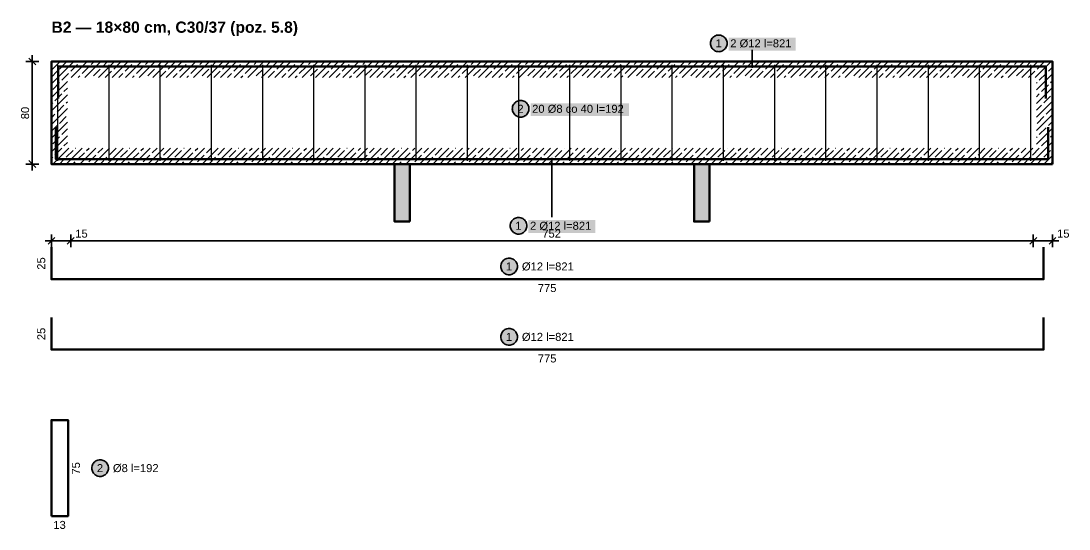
# Model space of a CAD drawing. Header units: metres. Extents: x 0.1 to 16.6, y -16.3 to -0.1.
# Drawn here: x 0.06 to 8.25, y -4.03 to -0.06 of the extents above; entities that cross this region are included whole.
import ezdxf

# ---------------------------------------------------------------- set-up
doc = ezdxf.new("R2010")
doc.units = ezdxf.units.M
for name, color, linetype, lineweight in [('A-KRESKOWANIE', 8, 'Continuous', 18), ('A-MASKA', 7, 'Continuous', 18), ('A-OPISY', 2, 'Continuous', 25), ('K-KONSTR', 7, 'Continuous', 50), ('K-WYMIARY', 1, 'Continuous', 25), ('K-ZBROJENIE', 1, 'Continuous', 100), ('K-ZBROJENIE-OPIS', 2, 'Continuous', 25)]:
    doc.layers.add(name, color=color, linetype=linetype, lineweight=lineweight)
doc.styles.add('PL_ARIAL', font='arial.ttf')
doc.styles.add('PL_ARIAL_B', font='arialbd.ttf')

msp = doc.modelspace()

# ---------------------------------------------------------------- hatches: boundary and pattern name
at = {"layer": 'A-MASKA', "true_color": 0xffffff}
for points in [[(5.5902, -0.2903), (6.1128, -0.2903), (6.1128, -0.189), (5.5902, -0.189)], [(4.0425, -0.8013), (4.8125, -0.8013), (4.8125, -0.7), (4.0425, -0.7)], [(4.0262, -1.7148), (4.5488, -1.7148), (4.5488, -1.6135), (4.0262, -1.6135)]]:
    msp.add_hatch(color=7, dxfattribs=at).paths.add_polyline_path(points)
at = {"layer": 'K-KONSTR', "true_color": 0x000000}
for points in [[(3.1, -1.625), (3.1, -1.175), (2.98, -1.175), (2.98, -1.625)], [(5.44, -1.625), (5.44, -1.175), (5.32, -1.175), (5.32, -1.625)]]:
    msp.add_hatch(color=7, dxfattribs=at).paths.add_polyline_path(points)
at = {"layer": 'K-ZBROJENIE-OPIS', "true_color": 0xffffff}
for points in [[(5.5777, -0.2328), (5.5772, -0.2243), (5.5755, -0.2159), (5.5728, -0.2079), (5.569, -0.2003), (5.5643, -0.1932), (5.5587, -0.1868), (5.5523, -0.1812), (5.5452, -0.1765), (5.5376, -0.1727), (5.5296, -0.17), (5.5212, -0.1683), (5.5127, -0.1678), (5.5043, -0.1683), (5.4959, -0.17), (5.4879, -0.1727), (5.4802, -0.1765), (5.4732, -0.1812), (5.4668, -0.1868), (5.4612, -0.1932), (5.4565, -0.2003), (5.4527, -0.2079), (5.45, -0.2159), (5.4483, -0.2243), (5.4477, -0.2328), (5.4483, -0.2412), (5.45, -0.2496), (5.4527, -0.2576), (5.4565, -0.2653), (5.4612, -0.2723), (5.4668, -0.2787), (5.4732, -0.2843), (5.4802, -0.289), (5.4879, -0.2928), (5.4959, -0.2955), (5.5043, -0.2972), (5.5127, -0.2978), (5.5212, -0.2972), (5.5296, -0.2955), (5.5376, -0.2928), (5.5452, -0.289), (5.5523, -0.2843), (5.5587, -0.2787), (5.5643, -0.2723), (5.569, -0.2653), (5.5728, -0.2576), (5.5755, -0.2496), (5.5772, -0.2412)], [(4.03, -0.7438), (4.0295, -0.7353), (4.0278, -0.7269), (4.0251, -0.7189), (4.0213, -0.7113), (4.0166, -0.7042), (4.011, -0.6978), (4.0046, -0.6922), (3.9975, -0.6875), (3.9899, -0.6837), (3.9818, -0.681), (3.9735, -0.6793), (3.965, -0.6787), (3.9565, -0.6793), (3.9482, -0.681), (3.9401, -0.6837), (3.9325, -0.6875), (3.9255, -0.6922), (3.9191, -0.6978), (3.9135, -0.7042), (3.9087, -0.7113), (3.905, -0.7189), (3.9022, -0.7269), (3.9006, -0.7353), (3.9, -0.7438), (3.9006, -0.7522), (3.9022, -0.7606), (3.905, -0.7686), (3.9087, -0.7763), (3.9135, -0.7833), (3.9191, -0.7897), (3.9255, -0.7953), (3.9325, -0.8), (3.9401, -0.8038), (3.9482, -0.8065), (3.9565, -0.8082), (3.965, -0.8088), (3.9735, -0.8082), (3.9818, -0.8065), (3.9899, -0.8038), (3.9975, -0.8), (4.0046, -0.7953), (4.011, -0.7897), (4.0166, -0.7833), (4.0213, -0.7763), (4.0251, -0.7686), (4.0278, -0.7606), (4.0295, -0.7522)], [(4.0137, -1.6573), (4.0132, -1.6488), (4.0115, -1.6404), (4.0088, -1.6324), (4.005, -1.6248), (4.0003, -1.6177), (3.9947, -1.6113), (3.9883, -1.6057), (3.9812, -1.601), (3.9736, -1.5972), (3.9656, -1.5945), (3.9572, -1.5928), (3.9487, -1.5923), (3.9403, -1.5928), (3.9319, -1.5945), (3.9239, -1.5972), (3.9162, -1.601), (3.9092, -1.6057), (3.9028, -1.6113), (3.8972, -1.6177), (3.8925, -1.6248), (3.8887, -1.6324), (3.886, -1.6404), (3.8843, -1.6488), (3.8837, -1.6573), (3.8843, -1.6657), (3.886, -1.6741), (3.8887, -1.6821), (3.8925, -1.6898), (3.8972, -1.6968), (3.9028, -1.7032), (3.9092, -1.7088), (3.9162, -1.7135), (3.9239, -1.7173), (3.9319, -1.72), (3.9403, -1.7217), (3.9487, -1.7223), (3.9572, -1.7217), (3.9656, -1.72), (3.9736, -1.7173), (3.9812, -1.7135), (3.9883, -1.7088), (3.9947, -1.7032), (4.0003, -1.6968), (4.005, -1.6898), (4.0088, -1.6821), (4.0115, -1.6741), (4.0132, -1.6657)], [(3.94, -1.975), (3.9394, -1.9665), (3.9378, -1.9582), (3.9351, -1.9501), (3.9313, -1.9425), (3.9266, -1.9354), (3.921, -1.929), (3.9146, -1.9234), (3.9075, -1.9187), (3.8999, -1.9149), (3.8918, -1.9122), (3.8835, -1.9106), (3.875, -1.91), (3.8665, -1.9106), (3.8582, -1.9122), (3.8501, -1.9149), (3.8425, -1.9187), (3.8354, -1.9234), (3.829, -1.929), (3.8234, -1.9354), (3.8187, -1.9425), (3.8149, -1.9501), (3.8122, -1.9582), (3.8106, -1.9665), (3.81, -1.975), (3.8106, -1.9835), (3.8122, -1.9918), (3.8149, -1.9999), (3.8187, -2.0075), (3.8234, -2.0146), (3.829, -2.021), (3.8354, -2.0266), (3.8425, -2.0313), (3.8501, -2.0351), (3.8582, -2.0378), (3.8665, -2.0394), (3.875, -2.04), (3.8835, -2.0394), (3.8918, -2.0378), (3.8999, -2.0351), (3.9075, -2.0313), (3.9146, -2.0266), (3.921, -2.021), (3.9266, -2.0146), (3.9313, -2.0075), (3.9351, -1.9999), (3.9378, -1.9918), (3.9394, -1.9835)], [(3.94, -2.525), (3.9394, -2.5165), (3.9378, -2.5082), (3.9351, -2.5001), (3.9313, -2.4925), (3.9266, -2.4854), (3.921, -2.479), (3.9146, -2.4734), (3.9075, -2.4687), (3.8999, -2.4649), (3.8918, -2.4622), (3.8835, -2.4606), (3.875, -2.46), (3.8665, -2.4606), (3.8582, -2.4622), (3.8501, -2.4649), (3.8425, -2.4687), (3.8354, -2.4734), (3.829, -2.479), (3.8234, -2.4854), (3.8187, -2.4925), (3.8149, -2.5001), (3.8122, -2.5082), (3.8106, -2.5165), (3.81, -2.525), (3.8106, -2.5335), (3.8122, -2.5418), (3.8149, -2.5499), (3.8187, -2.5575), (3.8234, -2.5646), (3.829, -2.571), (3.8354, -2.5766), (3.8425, -2.5813), (3.8501, -2.5851), (3.8582, -2.5878), (3.8665, -2.5894), (3.875, -2.59), (3.8835, -2.5894), (3.8918, -2.5878), (3.8999, -2.5851), (3.9075, -2.5813), (3.9146, -2.5766), (3.921, -2.571), (3.9266, -2.5646), (3.9313, -2.5575), (3.9351, -2.5499), (3.9378, -2.5418), (3.9394, -2.5335)], [(0.745, -3.55), (0.7444, -3.5415), (0.7428, -3.5332), (0.7401, -3.5251), (0.7363, -3.5175), (0.7316, -3.5104), (0.726, -3.504), (0.7196, -3.4984), (0.7125, -3.4937), (0.7049, -3.4899), (0.6968, -3.4872), (0.6885, -3.4856), (0.68, -3.485), (0.6715, -3.4856), (0.6632, -3.4872), (0.6551, -3.4899), (0.6475, -3.4937), (0.6404, -3.4984), (0.634, -3.504), (0.6284, -3.5104), (0.6237, -3.5175), (0.6199, -3.5251), (0.6172, -3.5332), (0.6156, -3.5415), (0.615, -3.55), (0.6156, -3.5585), (0.6172, -3.5668), (0.6199, -3.5749), (0.6237, -3.5825), (0.6284, -3.5896), (0.634, -3.596), (0.6404, -3.6016), (0.6475, -3.6063), (0.6551, -3.6101), (0.6632, -3.6128), (0.6715, -3.6144), (0.68, -3.615), (0.6885, -3.6144), (0.6968, -3.6128), (0.7049, -3.6101), (0.7125, -3.6063), (0.7196, -3.6016), (0.726, -3.596), (0.7316, -3.5896), (0.7363, -3.5825), (0.7401, -3.5749), (0.7428, -3.5668), (0.7444, -3.5585)]]:
    msp.add_hatch(color=7, dxfattribs=at).paths.add_polyline_path(points)
at = {"layer": 'K-ZBROJENIE-OPIS', "true_color": 0x000000}
for points in [[(5.7853, -0.414), (5.7849, -0.4111), (5.7837, -0.4084), (5.782, -0.406), (5.7796, -0.4043), (5.7769, -0.4031), (5.774, -0.4028), (5.7711, -0.4031), (5.7684, -0.4043), (5.766, -0.406), (5.7643, -0.4084), (5.7631, -0.4111), (5.7627, -0.414), (5.7631, -0.4169), (5.7643, -0.4196), (5.766, -0.422), (5.7684, -0.4237), (5.7711, -0.4249), (5.774, -0.4253), (5.7769, -0.4249), (5.7796, -0.4237), (5.782, -0.422), (5.7837, -0.4196), (5.7849, -0.4169)], [(4.2213, -1.136), (4.2209, -1.1331), (4.2197, -1.1304), (4.218, -1.128), (4.2156, -1.1263), (4.2129, -1.1251), (4.21, -1.1248), (4.2071, -1.1251), (4.2044, -1.1263), (4.202, -1.128), (4.2003, -1.1304), (4.1991, -1.1331), (4.1987, -1.136), (4.1991, -1.1389), (4.2003, -1.1416), (4.202, -1.144), (4.2044, -1.1457), (4.2071, -1.1469), (4.21, -1.1473), (4.2129, -1.1469), (4.2156, -1.1457), (4.218, -1.144), (4.2197, -1.1416), (4.2209, -1.1389)]]:
    msp.add_hatch(color=7, dxfattribs=at).paths.add_polyline_path(points)

# ---------------------------------------------------------------- linework, layer by layer
at = {"layer": 'A-KRESKOWANIE', "lineweight": 25, "ltscale": 0.025}
for points in [[(0.3, -0.5485), (0.4735, -0.375)], [(0.3, -0.4425), (0.3675, -0.375)], [(0.3, -0.3894), (0.3144, -0.375)], [(0.3624, -0.4331), (0.4154, -0.3801)], [(0.4508, -0.4508), (0.5038, -0.3977)], [(0.4546, -0.5), (0.5796, -0.375)], [(0.5215, -0.3801), (0.5266, -0.375)], [(0.5607, -0.5), (0.6857, -0.375)], [(0.6099, -0.3977), (0.6326, -0.375)], [(0.6667, -0.5), (0.7917, -0.375)], [(0.6983, -0.4154), (0.7387, -0.375)], [(0.7728, -0.5), (0.8978, -0.375)], [(0.7867, -0.4331), (0.8397, -0.3801)], [(0.875, -0.4508), (0.9281, -0.3977)], [(0.8789, -0.5), (1.0039, -0.375)], [(0.9458, -0.3801), (0.9508, -0.375)], [(0.9849, -0.5), (1.1099, -0.375)], [(1.0341, -0.3977), (1.0569, -0.375)], [(1.091, -0.5), (1.216, -0.375)], [(1.1225, -0.4154), (1.163, -0.375)], [(1.1971, -0.5), (1.3221, -0.375)], [(1.2109, -0.4331), (1.264, -0.3801)], [(1.2993, -0.4508), (1.3523, -0.3977)], [(1.3031, -0.5), (1.4281, -0.375)], [(1.37, -0.3801), (1.3751, -0.375)], [(1.4092, -0.5), (1.5342, -0.375)], [(1.4584, -0.3977), (1.4812, -0.375)], [(1.5153, -0.5), (1.6403, -0.375)], [(1.5468, -0.4154), (1.5872, -0.375)], [(1.6213, -0.5), (1.7463, -0.375)], [(1.6352, -0.4331), (1.6882, -0.3801)], [(1.7236, -0.4508), (1.7766, -0.3977)], [(1.7274, -0.5), (1.8524, -0.375)], [(1.7943, -0.3801), (1.7994, -0.375)], [(1.8335, -0.5), (1.9585, -0.375)], [(1.8827, -0.3977), (1.9054, -0.375)], [(1.9395, -0.5), (2.0645, -0.375)], [(1.9711, -0.4154), (2.0115, -0.375)], [(2.0456, -0.5), (2.1706, -0.375)], [(2.0594, -0.4331), (2.1125, -0.3801)], [(2.1478, -0.4508), (2.2009, -0.3977)], [(2.1517, -0.5), (2.2767, -0.375)], [(2.2185, -0.3801), (2.2236, -0.375)], [(2.2577, -0.5), (2.3827, -0.375)], [(2.3069, -0.3977), (2.3297, -0.375)], [(2.3638, -0.5), (2.4888, -0.375)], [(2.3953, -0.4154), (2.4357, -0.375)], [(2.4698, -0.5), (2.5948, -0.375)], [(2.4837, -0.4331), (2.5367, -0.3801)], [(2.5721, -0.4508), (2.6251, -0.3977)], [(2.5759, -0.5), (2.7009, -0.375)], [(2.6428, -0.3801), (2.6479, -0.375)], [(2.682, -0.5), (2.807, -0.375)], [(2.7312, -0.3977), (2.7539, -0.375)], [(2.788, -0.5), (2.913, -0.375)], [(2.8196, -0.4154), (2.86, -0.375)], [(2.8941, -0.5), (3.0191, -0.375)], [(2.908, -0.4331), (2.961, -0.3801)], [(2.9964, -0.4508), (3.0494, -0.3977)], [(3.0002, -0.5), (3.1252, -0.375)], [(3.0671, -0.3801), (3.0721, -0.375)], [(3.1062, -0.5), (3.2312, -0.375)], [(3.1555, -0.3977), (3.1782, -0.375)], [(3.2123, -0.5), (3.3373, -0.375)], [(3.2439, -0.4154), (3.2843, -0.375)], [(3.3184, -0.5), (3.4434, -0.375)], [(3.3322, -0.4331), (3.3853, -0.3801)], [(3.4206, -0.4508), (3.4737, -0.3977)], [(3.4244, -0.5), (3.5494, -0.375)], [(3.4913, -0.3801), (3.4964, -0.375)], [(3.5305, -0.5), (3.6555, -0.375)], [(3.5797, -0.3977), (3.6025, -0.375)], [(3.6366, -0.5), (3.7616, -0.375)], [(3.6681, -0.4154), (3.7085, -0.375)], [(3.7426, -0.5), (3.8676, -0.375)], [(3.7565, -0.4331), (3.8095, -0.3801)], [(3.8449, -0.4508), (3.8979, -0.3977)], [(3.8487, -0.5), (3.9737, -0.375)], [(3.9156, -0.3801), (3.9207, -0.375)], [(3.9548, -0.5), (4.0798, -0.375)], [(4.004, -0.3977), (4.0267, -0.375)], [(4.0608, -0.5), (4.1858, -0.375)], [(4.0924, -0.4154), (4.1328, -0.375)], [(4.1669, -0.5), (4.2919, -0.375)], [(4.1808, -0.4331), (4.2338, -0.3801)], [(4.2692, -0.4508), (4.3222, -0.3977)], [(4.273, -0.5), (4.398, -0.375)], [(4.3399, -0.3801), (4.3449, -0.375)], [(4.379, -0.5), (4.504, -0.375)], [(4.4283, -0.3977), (4.451, -0.375)], [(4.4851, -0.5), (4.6101, -0.375)], [(4.5166, -0.4154), (4.5571, -0.375)], [(4.5912, -0.5), (4.7162, -0.375)], [(4.605, -0.4331), (4.6581, -0.3801)], [(4.6934, -0.4508), (4.7465, -0.3977)], [(4.6972, -0.5), (4.8222, -0.375)], [(4.7641, -0.3801), (4.7692, -0.375)], [(4.8033, -0.5), (4.9283, -0.375)], [(4.8525, -0.3977), (4.8753, -0.375)], [(4.9094, -0.5), (5.0344, -0.375)], [(4.9409, -0.4154), (4.9813, -0.375)], [(5.0154, -0.5), (5.1404, -0.375)], [(5.0293, -0.4331), (5.0823, -0.3801)], [(5.1177, -0.4508), (5.1707, -0.3977)], [(5.1215, -0.5), (5.2465, -0.375)], [(5.1884, -0.3801), (5.1935, -0.375)], [(5.2276, -0.5), (5.3526, -0.375)], [(5.2768, -0.3977), (5.2995, -0.375)], [(5.3336, -0.5), (5.4586, -0.375)], [(5.3652, -0.4154), (5.4056, -0.375)], [(5.4397, -0.5), (5.5647, -0.375)], [(5.4536, -0.4331), (5.5066, -0.3801)], [(5.5419, -0.4508), (5.595, -0.3977)], [(5.5458, -0.5), (5.6708, -0.375)], [(5.6127, -0.3801), (5.6177, -0.375)], [(5.6518, -0.5), (5.7768, -0.375)], [(5.701, -0.3977), (5.7238, -0.375)], [(5.7579, -0.5), (5.8829, -0.375)], [(5.7894, -0.4154), (5.8299, -0.375)], [(5.864, -0.5), (5.989, -0.375)], [(5.8778, -0.4331), (5.9309, -0.3801)], [(5.9662, -0.4508), (6.0192, -0.3977)], [(5.97, -0.5), (6.095, -0.375)], [(6.0369, -0.3801), (6.042, -0.375)], [(6.0761, -0.5), (6.2011, -0.375)], [(6.1253, -0.3977), (6.1481, -0.375)], [(6.1822, -0.5), (6.3072, -0.375)], [(6.2137, -0.4154), (6.2541, -0.375)], [(6.2882, -0.5), (6.4132, -0.375)], [(6.3021, -0.4331), (6.3551, -0.3801)], [(6.3905, -0.4508), (6.4435, -0.3977)], [(6.3943, -0.5), (6.5193, -0.375)], [(6.4612, -0.3801), (6.4663, -0.375)], [(6.5004, -0.5), (6.6254, -0.375)], [(6.5496, -0.3977), (6.5723, -0.375)], [(6.6064, -0.5), (6.7314, -0.375)], [(6.638, -0.4154), (6.6784, -0.375)], [(6.7125, -0.5), (6.8375, -0.375)], [(6.7264, -0.4331), (6.7794, -0.3801)], [(6.8147, -0.4508), (6.8678, -0.3977)], [(6.8186, -0.5), (6.9436, -0.375)], [(6.8855, -0.3801), (6.8905, -0.375)], [(6.9246, -0.5), (7.0496, -0.375)], [(6.9738, -0.3977), (6.9966, -0.375)], [(7.0307, -0.5), (7.1557, -0.375)], [(7.0622, -0.4154), (7.1027, -0.375)], [(7.1368, -0.5), (7.2618, -0.375)], [(7.1506, -0.4331), (7.2037, -0.3801)], [(7.239, -0.4508), (7.292, -0.3977)], [(7.2428, -0.5), (7.3678, -0.375)], [(7.3097, -0.3801), (7.3148, -0.375)], [(7.3489, -0.5), (7.4739, -0.375)], [(7.3981, -0.3977), (7.4209, -0.375)], [(7.455, -0.5), (7.58, -0.375)], [(7.4865, -0.4154), (7.5269, -0.375)], [(7.561, -0.5), (7.686, -0.375)], [(7.5749, -0.4331), (7.6279, -0.3801)], [(7.6633, -0.4508), (7.7163, -0.3977)], [(7.6671, -0.5), (7.7921, -0.375)], [(7.734, -0.3801), (7.7391, -0.375)], [(7.7731, -0.5), (7.8981, -0.375)], [(7.8224, -0.3977), (7.8451, -0.375)], [(7.8792, -0.5), (8.0042, -0.375)], [(7.9108, -0.4154), (7.9512, -0.375)], [(7.9853, -0.5), (8.1103, -0.375)], [(7.9991, -0.4331), (8.0522, -0.3801)], [(0.3, -0.4955), (0.3447, -0.4508)], [(0.3801, -0.5215), (0.4331, -0.4685)], [(0.5076, -0.5), (0.5215, -0.4861)], [(0.5392, -0.4685), (0.5922, -0.4154)], [(0.6276, -0.4861), (0.6806, -0.4331)], [(0.7198, -0.5), (0.769, -0.4508)], [(0.8258, -0.5), (0.8574, -0.4685)], [(0.9319, -0.5), (0.9458, -0.4861)], [(0.9634, -0.4685), (1.0165, -0.4154)], [(1.0518, -0.4861), (1.1049, -0.4331)], [(1.144, -0.5), (1.1932, -0.4508)], [(1.2501, -0.5), (1.2816, -0.4685)], [(1.3562, -0.5), (1.37, -0.4861)], [(1.3877, -0.4685), (1.4407, -0.4154)], [(1.4761, -0.4861), (1.5291, -0.4331)], [(1.5683, -0.5), (1.6175, -0.4508)], [(1.6744, -0.5), (1.7059, -0.4685)], [(1.7804, -0.5), (1.7943, -0.4861)], [(1.812, -0.4685), (1.865, -0.4154)], [(1.9003, -0.4861), (1.9534, -0.4331)], [(1.9926, -0.5), (2.0418, -0.4508)], [(2.0986, -0.5), (2.1302, -0.4685)], [(2.2047, -0.5), (2.2185, -0.4861)], [(2.2362, -0.4685), (2.2893, -0.4154)], [(2.3246, -0.4861), (2.3776, -0.4331)], [(2.4168, -0.5), (2.466, -0.4508)], [(2.5229, -0.5), (2.5544, -0.4685)], [(2.6289, -0.5), (2.6428, -0.4861)], [(2.6605, -0.4685), (2.7135, -0.4154)], [(2.7489, -0.4861), (2.8019, -0.4331)], [(2.8411, -0.5), (2.8903, -0.4508)], [(2.9471, -0.5), (2.9787, -0.4685)], [(3.0532, -0.5), (3.0671, -0.4861)], [(3.0848, -0.4685), (3.1378, -0.4154)], [(3.1731, -0.4861), (3.2262, -0.4331)], [(3.2653, -0.5), (3.3146, -0.4508)], [(3.3714, -0.5), (3.403, -0.4685)], [(3.4775, -0.5), (3.4913, -0.4861)], [(3.509, -0.4685), (3.5621, -0.4154)], [(3.5974, -0.4861), (3.6504, -0.4331)], [(3.6896, -0.5), (3.7388, -0.4508)], [(3.7957, -0.5), (3.8272, -0.4685)], [(3.9017, -0.5), (3.9156, -0.4861)], [(3.9333, -0.4685), (3.9863, -0.4154)], [(4.0217, -0.4861), (4.0747, -0.4331)], [(4.1139, -0.5), (4.1631, -0.4508)], [(4.2199, -0.5), (4.2515, -0.4685)], [(4.326, -0.5), (4.3399, -0.4861)], [(4.3575, -0.4685), (4.4106, -0.4154)], [(4.4459, -0.4861), (4.499, -0.4331)], [(4.5381, -0.5), (4.5874, -0.4508)], [(4.6442, -0.5), (4.6757, -0.4685)], [(4.7503, -0.5), (4.7641, -0.4861)], [(4.7818, -0.4685), (4.8348, -0.4154)], [(4.8702, -0.4861), (4.9232, -0.4331)], [(4.9624, -0.5), (5.0116, -0.4508)], [(5.0685, -0.5), (5.1, -0.4685)], [(5.1745, -0.5), (5.1884, -0.4861)], [(5.2061, -0.4685), (5.2591, -0.4154)], [(5.2945, -0.4861), (5.3475, -0.4331)], [(5.3867, -0.5), (5.4359, -0.4508)], [(5.4927, -0.5), (5.5243, -0.4685)], [(5.5988, -0.5), (5.6127, -0.4861)], [(5.6303, -0.4685), (5.6834, -0.4154)], [(5.7187, -0.4861), (5.7718, -0.4331)], [(5.8109, -0.5), (5.8601, -0.4508)], [(5.917, -0.5), (5.9485, -0.4685)], [(6.0231, -0.5), (6.0369, -0.4861)], [(6.0546, -0.4685), (6.1076, -0.4154)], [(6.143, -0.4861), (6.196, -0.4331)], [(6.2352, -0.5), (6.2844, -0.4508)], [(6.3413, -0.5), (6.3728, -0.4685)], [(6.4473, -0.5), (6.4612, -0.4861)], [(6.4789, -0.4685), (6.5319, -0.4154)], [(6.5673, -0.4861), (6.6203, -0.4331)], [(6.6595, -0.5), (6.7087, -0.4508)], [(6.7655, -0.5), (6.7971, -0.4685)], [(6.8716, -0.5), (6.8855, -0.4861)], [(6.9031, -0.4685), (6.9562, -0.4154)], [(6.9915, -0.4861), (7.0446, -0.4331)], [(7.0837, -0.5), (7.1329, -0.4508)], [(7.1898, -0.5), (7.2213, -0.4685)], [(7.2959, -0.5), (7.3097, -0.4861)], [(7.3274, -0.4685), (7.3804, -0.4154)], [(7.4158, -0.4861), (7.4688, -0.4331)], [(7.508, -0.5), (7.5572, -0.4508)], [(7.6141, -0.5), (7.6456, -0.4685)], [(7.7201, -0.5), (7.734, -0.4861)], [(7.7517, -0.4685), (7.8047, -0.4154)], [(7.84, -0.4861), (7.8931, -0.4331)], [(7.9322, -0.5), (7.9815, -0.4508)], [(7.995, -0.5963), (8.12, -0.4713)], [(8.0168, -0.5215), (8.0699, -0.4685)], [(8.0875, -0.4508), (8.12, -0.4183)], [(0.3, -0.6546), (0.425, -0.5296)], [(0.3094, -0.5922), (0.3624, -0.5392)], [(7.995, -0.5433), (7.9991, -0.5392)], [(8.0345, -0.6099), (8.0875, -0.5568)], [(8.1052, -0.5392), (8.12, -0.5244)], [(0.3, -0.7607), (0.425, -0.6357)], [(0.327, -0.6806), (0.3801, -0.6276)], [(0.3977, -0.6099), (0.425, -0.5826)], [(7.995, -0.7024), (8.12, -0.5774)], [(7.995, -0.6494), (8.0168, -0.6276)], [(8.0522, -0.6983), (8.1052, -0.6452)], [(0.3, -0.7076), (0.3094, -0.6983)], [(0.3447, -0.769), (0.3977, -0.7159)], [(0.4154, -0.6983), (0.425, -0.6887)], [(7.995, -0.8085), (8.12, -0.6835)], [(7.995, -0.7554), (8.0345, -0.7159)], [(8.0699, -0.7867), (8.12, -0.7365)], [(0.3, -0.8667), (0.425, -0.7417)], [(0.3, -0.8137), (0.327, -0.7867)], [(0.3624, -0.8574), (0.4154, -0.8043)], [(7.995, -0.9145), (8.12, -0.7895)], [(7.9991, -0.8574), (8.0522, -0.8043)], [(0.3, -0.9728), (0.425, -0.8478)], [(0.3, -0.9198), (0.3447, -0.875)], [(7.995, -1.0206), (8.12, -0.8956)], [(8.0168, -0.9458), (8.0699, -0.8927)], [(8.0875, -0.875), (8.12, -0.8426)], [(0.3, -1.0789), (0.425, -0.9539)], [(0.3094, -1.0165), (0.3624, -0.9634)], [(0.3801, -0.9458), (0.425, -0.9008)], [(7.995, -0.9676), (7.9991, -0.9634)], [(8.0345, -1.0341), (8.0875, -0.9811)], [(8.1052, -0.9634), (8.12, -0.9486)], [(0.3099, -1.175), (0.4349, -1.05)], [(0.327, -1.1049), (0.3801, -1.0518)], [(0.3977, -1.0341), (0.425, -1.0069)], [(0.416, -1.175), (0.541, -1.05)], [(0.4861, -1.0518), (0.488, -1.05)], [(0.5221, -1.175), (0.6471, -1.05)], [(0.5745, -1.0695), (0.594, -1.05)], [(0.6281, -1.175), (0.7531, -1.05)], [(0.6629, -1.0872), (0.7001, -1.05)], [(0.7342, -1.175), (0.8592, -1.05)], [(0.7513, -1.1049), (0.8043, -1.0518)], [(0.8403, -1.175), (0.9653, -1.05)], [(0.9104, -1.0518), (0.9122, -1.05)], [(0.9463, -1.175), (1.0713, -1.05)], [(0.9988, -1.0695), (1.0183, -1.05)], [(1.0524, -1.175), (1.1774, -1.05)], [(1.0872, -1.0872), (1.1244, -1.05)], [(1.1585, -1.175), (1.2835, -1.05)], [(1.1756, -1.1049), (1.2286, -1.0518)], [(1.2645, -1.175), (1.3895, -1.05)], [(1.3347, -1.0518), (1.3365, -1.05)], [(1.3706, -1.175), (1.4956, -1.05)], [(1.4231, -1.0695), (1.4426, -1.05)], [(1.4767, -1.175), (1.6017, -1.05)], [(1.5114, -1.0872), (1.5486, -1.05)], [(1.5827, -1.175), (1.7077, -1.05)], [(1.5998, -1.1049), (1.6529, -1.0518)], [(1.6888, -1.175), (1.8138, -1.05)], [(1.7589, -1.0518), (1.7607, -1.05)], [(1.7948, -1.175), (1.9198, -1.05)], [(1.8473, -1.0695), (1.8668, -1.05)], [(1.9009, -1.175), (2.0259, -1.05)], [(1.9357, -1.0872), (1.9729, -1.05)], [(2.007, -1.175), (2.132, -1.05)], [(2.0241, -1.1049), (2.0771, -1.0518)], [(2.113, -1.175), (2.238, -1.05)], [(2.1832, -1.0518), (2.185, -1.05)], [(2.2191, -1.175), (2.3441, -1.05)], [(2.2716, -1.0695), (2.2911, -1.05)], [(2.3252, -1.175), (2.4502, -1.05)], [(2.36, -1.0872), (2.3971, -1.05)], [(2.4312, -1.175), (2.5562, -1.05)], [(2.4484, -1.1049), (2.5014, -1.0518)], [(2.5373, -1.175), (2.6623, -1.05)], [(2.6075, -1.0518), (2.6093, -1.05)], [(2.6434, -1.175), (2.7684, -1.05)], [(2.6958, -1.0695), (2.7153, -1.05)], [(2.7494, -1.175), (2.8744, -1.05)], [(2.7842, -1.0872), (2.8214, -1.05)], [(2.8555, -1.175), (2.9805, -1.05)], [(2.8726, -1.1049), (2.9257, -1.0518)], [(2.9616, -1.175), (3.0866, -1.05)], [(3.0317, -1.0518), (3.0335, -1.05)], [(3.0676, -1.175), (3.1926, -1.05)], [(3.1201, -1.0695), (3.1396, -1.05)], [(3.1737, -1.175), (3.2987, -1.05)], [(3.2085, -1.0872), (3.2457, -1.05)], [(3.2798, -1.175), (3.4048, -1.05)], [(3.2969, -1.1049), (3.3499, -1.0518)], [(3.3858, -1.175), (3.5108, -1.05)], [(3.456, -1.0518), (3.4578, -1.05)], [(3.4919, -1.175), (3.6169, -1.05)], [(3.5444, -1.0695), (3.5639, -1.05)], [(3.598, -1.175), (3.723, -1.05)], [(3.6328, -1.0872), (3.6699, -1.05)], [(3.704, -1.175), (3.829, -1.05)], [(3.7211, -1.1049), (3.7742, -1.0518)], [(3.8101, -1.175), (3.9351, -1.05)], [(3.8802, -1.0518), (3.8821, -1.05)], [(3.9162, -1.175), (4.0412, -1.05)], [(3.9686, -1.0695), (3.9881, -1.05)], [(4.0222, -1.175), (4.1472, -1.05)], [(4.057, -1.0872), (4.0942, -1.05)], [(4.1283, -1.175), (4.2533, -1.05)], [(4.1454, -1.1049), (4.1984, -1.0518)], [(4.2344, -1.175), (4.3594, -1.05)], [(4.3045, -1.0518), (4.3063, -1.05)], [(4.3404, -1.175), (4.4654, -1.05)], [(4.3929, -1.0695), (4.4124, -1.05)], [(4.4465, -1.175), (4.5715, -1.05)], [(4.4813, -1.0872), (4.5185, -1.05)], [(4.5526, -1.175), (4.6776, -1.05)], [(4.5697, -1.1049), (4.6227, -1.0518)], [(4.6586, -1.175), (4.7836, -1.05)], [(4.7288, -1.0518), (4.7306, -1.05)], [(4.7647, -1.175), (4.8897, -1.05)], [(4.8172, -1.0695), (4.8367, -1.05)], [(4.8708, -1.175), (4.9958, -1.05)], [(4.9056, -1.0872), (4.9427, -1.05)], [(4.9768, -1.175), (5.1018, -1.05)], [(4.9939, -1.1049), (5.047, -1.0518)], [(5.0829, -1.175), (5.2079, -1.05)], [(5.153, -1.0518), (5.1549, -1.05)], [(5.189, -1.175), (5.314, -1.05)], [(5.2414, -1.0695), (5.2609, -1.05)], [(5.295, -1.175), (5.42, -1.05)], [(5.3298, -1.0872), (5.367, -1.05)], [(5.4011, -1.175), (5.5261, -1.05)], [(5.4182, -1.1049), (5.4712, -1.0518)], [(5.5072, -1.175), (5.6322, -1.05)], [(5.5773, -1.0518), (5.5791, -1.05)], [(5.6132, -1.175), (5.7382, -1.05)], [(5.6657, -1.0695), (5.6852, -1.05)], [(5.7193, -1.175), (5.8443, -1.05)], [(5.7541, -1.0872), (5.7913, -1.05)], [(5.8254, -1.175), (5.9504, -1.05)], [(5.8425, -1.1049), (5.8955, -1.0518)], [(5.9314, -1.175), (6.0564, -1.05)], [(6.0016, -1.0518), (6.0034, -1.05)], [(6.0375, -1.175), (6.1625, -1.05)], [(6.09, -1.0695), (6.1095, -1.05)], [(6.1436, -1.175), (6.2686, -1.05)], [(6.1783, -1.0872), (6.2155, -1.05)], [(6.2496, -1.175), (6.3746, -1.05)], [(6.2667, -1.1049), (6.3198, -1.0518)], [(6.3557, -1.175), (6.4807, -1.05)], [(6.4258, -1.0518), (6.4277, -1.05)], [(6.4618, -1.175), (6.5868, -1.05)], [(6.5142, -1.0695), (6.5337, -1.05)], [(6.5678, -1.175), (6.6928, -1.05)], [(6.6026, -1.0872), (6.6398, -1.05)], [(6.6739, -1.175), (6.7989, -1.05)], [(6.691, -1.1049), (6.744, -1.0518)], [(6.78, -1.175), (6.905, -1.05)], [(6.8501, -1.0518), (6.8519, -1.05)], [(6.886, -1.175), (7.011, -1.05)], [(6.9385, -1.0695), (6.958, -1.05)], [(6.9921, -1.175), (7.1171, -1.05)], [(7.0269, -1.0872), (7.0641, -1.05)], [(7.0981, -1.175), (7.2231, -1.05)], [(7.1153, -1.1049), (7.1683, -1.0518)], [(7.2042, -1.175), (7.3292, -1.05)], [(7.2744, -1.0518), (7.2762, -1.05)], [(7.3103, -1.175), (7.4353, -1.05)], [(7.3627, -1.0695), (7.3822, -1.05)], [(7.4163, -1.175), (7.5413, -1.05)], [(7.4511, -1.0872), (7.4883, -1.05)], [(7.5224, -1.175), (7.6474, -1.05)], [(7.5395, -1.1049), (7.5926, -1.0518)], [(7.6285, -1.175), (7.7535, -1.05)], [(7.6986, -1.0518), (7.7004, -1.05)], [(7.7345, -1.175), (7.8595, -1.05)], [(7.787, -1.0695), (7.8065, -1.05)], [(7.8406, -1.175), (7.9656, -1.05)], [(7.8754, -1.0872), (7.9126, -1.05)], [(7.9467, -1.175), (8.12, -1.0017)], [(7.9638, -1.1049), (8.0168, -1.0518)], [(0.3, -1.1319), (0.3094, -1.1225)], [(0.363, -1.175), (0.3977, -1.1402)], [(0.4154, -1.1225), (0.4685, -1.0695)], [(0.5038, -1.1402), (0.5568, -1.0872)], [(0.5922, -1.1579), (0.6452, -1.1049)], [(0.6812, -1.175), (0.7336, -1.1225)], [(0.7872, -1.175), (0.822, -1.1402)], [(0.8397, -1.1225), (0.8927, -1.0695)], [(0.9281, -1.1402), (0.9811, -1.0872)], [(1.0165, -1.1579), (1.0695, -1.1049)], [(1.1054, -1.175), (1.1579, -1.1225)], [(1.2115, -1.175), (1.2463, -1.1402)], [(1.264, -1.1225), (1.317, -1.0695)], [(1.3523, -1.1402), (1.4054, -1.0872)], [(1.4407, -1.1579), (1.4938, -1.1049)], [(1.5297, -1.175), (1.5822, -1.1225)], [(1.6357, -1.175), (1.6705, -1.1402)], [(1.6882, -1.1225), (1.7413, -1.0695)], [(1.7766, -1.1402), (1.8296, -1.0872)], [(1.865, -1.1579), (1.918, -1.1049)], [(1.9539, -1.175), (2.0064, -1.1225)], [(2.06, -1.175), (2.0948, -1.1402)], [(2.1125, -1.1225), (2.1655, -1.0695)], [(2.2009, -1.1402), (2.2539, -1.0872)], [(2.2893, -1.1579), (2.3423, -1.1049)], [(2.3782, -1.175), (2.4307, -1.1225)], [(2.4843, -1.175), (2.5191, -1.1402)], [(2.5367, -1.1225), (2.5898, -1.0695)], [(2.6251, -1.1402), (2.6782, -1.0872)], [(2.7135, -1.1579), (2.7666, -1.1049)], [(2.8025, -1.175), (2.8549, -1.1225)], [(2.9085, -1.175), (2.9433, -1.1402)], [(2.961, -1.1225), (3.014, -1.0695)], [(3.0494, -1.1402), (3.1024, -1.0872)], [(3.1378, -1.1579), (3.1908, -1.1049)], [(3.2267, -1.175), (3.2792, -1.1225)], [(3.3328, -1.175), (3.3676, -1.1402)], [(3.3853, -1.1225), (3.4383, -1.0695)], [(3.4737, -1.1402), (3.5267, -1.0872)], [(3.5621, -1.1579), (3.6151, -1.1049)], [(3.651, -1.175), (3.7035, -1.1225)], [(3.7571, -1.175), (3.7919, -1.1402)], [(3.8095, -1.1225), (3.8626, -1.0695)], [(3.8979, -1.1402), (3.951, -1.0872)], [(3.9863, -1.1579), (4.0393, -1.1049)], [(4.0753, -1.175), (4.1277, -1.1225)], [(4.1813, -1.175), (4.2161, -1.1402)], [(4.2338, -1.1225), (4.2868, -1.0695)], [(4.3222, -1.1402), (4.3752, -1.0872)], [(4.4106, -1.1579), (4.4636, -1.1049)], [(4.4995, -1.175), (4.552, -1.1225)], [(4.6056, -1.175), (4.6404, -1.1402)], [(4.6581, -1.1225), (4.7111, -1.0695)], [(4.7465, -1.1402), (4.7995, -1.0872)], [(4.8348, -1.1579), (4.8879, -1.1049)], [(4.9238, -1.175), (4.9763, -1.1225)], [(5.0299, -1.175), (5.0647, -1.1402)], [(5.0823, -1.1225), (5.1354, -1.0695)], [(5.1707, -1.1402), (5.2238, -1.0872)], [(5.2591, -1.1579), (5.3121, -1.1049)], [(5.3481, -1.175), (5.4005, -1.1225)], [(5.4541, -1.175), (5.4889, -1.1402)], [(5.5066, -1.1225), (5.5596, -1.0695)], [(5.595, -1.1402), (5.648, -1.0872)], [(5.6834, -1.1579), (5.7364, -1.1049)], [(5.7723, -1.175), (5.8248, -1.1225)], [(5.8784, -1.175), (5.9132, -1.1402)], [(5.9309, -1.1225), (5.9839, -1.0695)], [(6.0192, -1.1402), (6.0723, -1.0872)], [(6.1076, -1.1579), (6.1607, -1.1049)], [(6.1966, -1.175), (6.2491, -1.1225)], [(6.3027, -1.175), (6.3374, -1.1402)], [(6.3551, -1.1225), (6.4082, -1.0695)], [(6.4435, -1.1402), (6.4965, -1.0872)], [(6.5319, -1.1579), (6.5849, -1.1049)], [(6.6209, -1.175), (6.6733, -1.1225)], [(6.7269, -1.175), (6.7617, -1.1402)], [(6.7794, -1.1225), (6.8324, -1.0695)], [(6.8678, -1.1402), (6.9208, -1.0872)], [(6.9562, -1.1579), (7.0092, -1.1049)], [(7.0451, -1.175), (7.0976, -1.1225)], [(7.1512, -1.175), (7.186, -1.1402)], [(7.2037, -1.1225), (7.2567, -1.0695)], [(7.292, -1.1402), (7.3451, -1.0872)], [(7.3804, -1.1579), (7.4335, -1.1049)], [(7.4694, -1.175), (7.5218, -1.1225)], [(7.5754, -1.175), (7.6102, -1.1402)], [(7.6279, -1.1225), (7.6809, -1.0695)], [(7.7163, -1.1402), (7.7693, -1.0872)], [(7.8047, -1.1579), (7.8577, -1.1049)], [(7.8936, -1.175), (7.9461, -1.1225)], [(7.9997, -1.175), (8.0345, -1.1402)], [(8.0522, -1.1225), (8.1052, -1.0695)], [(8.0527, -1.175), (8.12, -1.1077)], [(0.469, -1.175), (0.4861, -1.1579)], [(0.8933, -1.175), (0.9104, -1.1579)], [(1.3176, -1.175), (1.3347, -1.1579)], [(1.7418, -1.175), (1.7589, -1.1579)], [(2.1661, -1.175), (2.1832, -1.1579)], [(2.5903, -1.175), (2.6075, -1.1579)], [(3.0146, -1.175), (3.0317, -1.1579)], [(3.4389, -1.175), (3.456, -1.1579)], [(3.8631, -1.175), (3.8802, -1.1579)], [(4.2874, -1.175), (4.3045, -1.1579)], [(4.7117, -1.175), (4.7288, -1.1579)], [(5.1359, -1.175), (5.153, -1.1579)], [(5.5602, -1.175), (5.5773, -1.1579)], [(5.9845, -1.175), (6.0016, -1.1579)], [(6.4087, -1.175), (6.4258, -1.1579)], [(6.833, -1.175), (6.8501, -1.1579)], [(7.2572, -1.175), (7.2744, -1.1579)], [(7.6815, -1.175), (7.6986, -1.1579)], [(8.1058, -1.175), (8.12, -1.1608)]]:
    msp.add_lwpolyline(points, dxfattribs=at)
at = {"layer": 'K-KONSTR', "lineweight": 70, "ltscale": 0.025}
msp.add_lwpolyline([(8.12, -1.175), (8.12, -0.375), (0.3, -0.375), (0.3, -1.175)], close=True, dxfattribs=at)
at = {"layer": 'K-KONSTR', "lineweight": 50, "ltscale": 0.025}
for points in [[(3.1, -1.625), (3.1, -1.175), (2.98, -1.175), (2.98, -1.625)], [(5.44, -1.625), (5.44, -1.175), (5.32, -1.175), (5.32, -1.625)]]:
    msp.add_lwpolyline(points, close=True, dxfattribs=at)
at = {"layer": 'K-WYMIARY', "lineweight": 35, "ltscale": 0.025}
for points in [[(0.15, -1.225), (0.15, -0.325)], [(0.1, -0.375), (0.2, -0.375)], [(0.1765, -0.4015), (0.1235, -0.3485)], [(0.1, -1.175), (0.2, -1.175)], [(0.1765, -1.2015), (0.1235, -1.1485)], [(0.25, -1.775), (8.17, -1.775)], [(0.2735, -1.8015), (0.3265, -1.7485)], [(0.3, -1.825), (0.3, -1.725)], [(0.4235, -1.8015), (0.4765, -1.7485)], [(0.45, -1.825), (0.45, -1.725)], [(7.9435, -1.8015), (7.9965, -1.7485)], [(7.97, -1.825), (7.97, -1.725)], [(8.0935, -1.8015), (8.1465, -1.7485)], [(8.12, -1.825), (8.12, -1.725)]]:
    msp.add_lwpolyline(points, dxfattribs=at)
at = {"layer": 'K-ZBROJENIE', "lineweight": 25, "ltscale": 0.025}
for points in [[(0.35, -1.15), (0.35, -0.4)], [(0.75, -1.15), (0.75, -0.4)], [(1.15, -1.15), (1.15, -0.4)], [(1.55, -1.15), (1.55, -0.4)], [(1.95, -1.15), (1.95, -0.4)], [(2.35, -1.15), (2.35, -0.4)], [(2.75, -1.15), (2.75, -0.4)], [(3.15, -1.15), (3.15, -0.4)], [(3.55, -1.15), (3.55, -0.4)], [(3.95, -1.15), (3.95, -0.4)], [(4.35, -1.15), (4.35, -0.4)], [(4.75, -1.15), (4.75, -0.4)], [(5.15, -1.15), (5.15, -0.4)], [(5.55, -1.15), (5.55, -0.4)], [(5.95, -1.15), (5.95, -0.4)], [(6.35, -1.15), (6.35, -0.4)], [(6.75, -1.15), (6.75, -0.4)], [(7.15, -1.15), (7.15, -0.4)], [(7.55, -1.15), (7.55, -0.4)], [(7.95, -1.15), (7.95, -0.4)]]:
    msp.add_lwpolyline(points, dxfattribs=at)
at = {"layer": 'K-ZBROJENIE', "lineweight": 50, "ltscale": 0.025}
for points in [[(0.353, -0.664), (0.353, -0.414), (8.067, -0.414), (8.067, -0.664)], [(0.333, -0.886), (0.333, -1.136), (8.087, -1.136), (8.087, -0.886)], [(0.3, -1.825), (0.3, -2.075), (8.05, -2.075), (8.05, -1.825)], [(0.3, -2.375), (0.3, -2.625), (8.05, -2.625), (8.05, -2.375)]]:
    msp.add_lwpolyline(points, dxfattribs=at)
msp.add_lwpolyline([(0.3, -3.925), (0.43, -3.925), (0.43, -3.175), (0.3, -3.175)], close=True, dxfattribs=at)
at = {"layer": 'K-ZBROJENIE-OPIS', "lineweight": 35, "ltscale": 0.025}
for points in [[(5.5777, -0.2328), (5.5772, -0.2243), (5.5755, -0.2159), (5.5728, -0.2079), (5.569, -0.2003), (5.5643, -0.1932), (5.5587, -0.1868), (5.5523, -0.1812), (5.5452, -0.1765), (5.5376, -0.1727), (5.5296, -0.17), (5.5212, -0.1683), (5.5127, -0.1678), (5.5043, -0.1683), (5.4959, -0.17), (5.4879, -0.1727), (5.4802, -0.1765), (5.4732, -0.1812), (5.4668, -0.1868), (5.4612, -0.1932), (5.4565, -0.2003), (5.4527, -0.2079), (5.45, -0.2159), (5.4483, -0.2243), (5.4477, -0.2328), (5.4483, -0.2412), (5.45, -0.2496), (5.4527, -0.2576), (5.4565, -0.2653), (5.4612, -0.2723), (5.4668, -0.2787), (5.4732, -0.2843), (5.4802, -0.289), (5.4879, -0.2928), (5.4959, -0.2955), (5.5043, -0.2972), (5.5127, -0.2978), (5.5212, -0.2972), (5.5296, -0.2955), (5.5376, -0.2928), (5.5452, -0.289), (5.5523, -0.2843), (5.5587, -0.2787), (5.5643, -0.2723), (5.569, -0.2653), (5.5728, -0.2576), (5.5755, -0.2496), (5.5772, -0.2412)], [(4.03, -0.7438), (4.0295, -0.7353), (4.0278, -0.7269), (4.0251, -0.7189), (4.0213, -0.7113), (4.0166, -0.7042), (4.011, -0.6978), (4.0046, -0.6922), (3.9975, -0.6875), (3.9899, -0.6837), (3.9818, -0.681), (3.9735, -0.6793), (3.965, -0.6787), (3.9565, -0.6793), (3.9482, -0.681), (3.9401, -0.6837), (3.9325, -0.6875), (3.9255, -0.6922), (3.9191, -0.6978), (3.9135, -0.7042), (3.9087, -0.7113), (3.905, -0.7189), (3.9022, -0.7269), (3.9006, -0.7353), (3.9, -0.7438), (3.9006, -0.7522), (3.9022, -0.7606), (3.905, -0.7686), (3.9087, -0.7763), (3.9135, -0.7833), (3.9191, -0.7897), (3.9255, -0.7953), (3.9325, -0.8), (3.9401, -0.8038), (3.9482, -0.8065), (3.9565, -0.8082), (3.965, -0.8088), (3.9735, -0.8082), (3.9818, -0.8065), (3.9899, -0.8038), (3.9975, -0.8), (4.0046, -0.7953), (4.011, -0.7897), (4.0166, -0.7833), (4.0213, -0.7763), (4.0251, -0.7686), (4.0278, -0.7606), (4.0295, -0.7522)], [(4.0137, -1.6573), (4.0132, -1.6488), (4.0115, -1.6404), (4.0088, -1.6324), (4.005, -1.6248), (4.0003, -1.6177), (3.9947, -1.6113), (3.9883, -1.6057), (3.9812, -1.601), (3.9736, -1.5972), (3.9656, -1.5945), (3.9572, -1.5928), (3.9487, -1.5923), (3.9403, -1.5928), (3.9319, -1.5945), (3.9239, -1.5972), (3.9162, -1.601), (3.9092, -1.6057), (3.9028, -1.6113), (3.8972, -1.6177), (3.8925, -1.6248), (3.8887, -1.6324), (3.886, -1.6404), (3.8843, -1.6488), (3.8837, -1.6573), (3.8843, -1.6657), (3.886, -1.6741), (3.8887, -1.6821), (3.8925, -1.6898), (3.8972, -1.6968), (3.9028, -1.7032), (3.9092, -1.7088), (3.9162, -1.7135), (3.9239, -1.7173), (3.9319, -1.72), (3.9403, -1.7217), (3.9487, -1.7223), (3.9572, -1.7217), (3.9656, -1.72), (3.9736, -1.7173), (3.9812, -1.7135), (3.9883, -1.7088), (3.9947, -1.7032), (4.0003, -1.6968), (4.005, -1.6898), (4.0088, -1.6821), (4.0115, -1.6741), (4.0132, -1.6657)], [(3.94, -1.975), (3.9394, -1.9665), (3.9378, -1.9582), (3.9351, -1.9501), (3.9313, -1.9425), (3.9266, -1.9354), (3.921, -1.929), (3.9146, -1.9234), (3.9075, -1.9187), (3.8999, -1.9149), (3.8918, -1.9122), (3.8835, -1.9106), (3.875, -1.91), (3.8665, -1.9106), (3.8582, -1.9122), (3.8501, -1.9149), (3.8425, -1.9187), (3.8354, -1.9234), (3.829, -1.929), (3.8234, -1.9354), (3.8187, -1.9425), (3.8149, -1.9501), (3.8122, -1.9582), (3.8106, -1.9665), (3.81, -1.975), (3.8106, -1.9835), (3.8122, -1.9918), (3.8149, -1.9999), (3.8187, -2.0075), (3.8234, -2.0146), (3.829, -2.021), (3.8354, -2.0266), (3.8425, -2.0313), (3.8501, -2.0351), (3.8582, -2.0378), (3.8665, -2.0394), (3.875, -2.04), (3.8835, -2.0394), (3.8918, -2.0378), (3.8999, -2.0351), (3.9075, -2.0313), (3.9146, -2.0266), (3.921, -2.021), (3.9266, -2.0146), (3.9313, -2.0075), (3.9351, -1.9999), (3.9378, -1.9918), (3.9394, -1.9835)], [(3.94, -2.525), (3.9394, -2.5165), (3.9378, -2.5082), (3.9351, -2.5001), (3.9313, -2.4925), (3.9266, -2.4854), (3.921, -2.479), (3.9146, -2.4734), (3.9075, -2.4687), (3.8999, -2.4649), (3.8918, -2.4622), (3.8835, -2.4606), (3.875, -2.46), (3.8665, -2.4606), (3.8582, -2.4622), (3.8501, -2.4649), (3.8425, -2.4687), (3.8354, -2.4734), (3.829, -2.479), (3.8234, -2.4854), (3.8187, -2.4925), (3.8149, -2.5001), (3.8122, -2.5082), (3.8106, -2.5165), (3.81, -2.525), (3.8106, -2.5335), (3.8122, -2.5418), (3.8149, -2.5499), (3.8187, -2.5575), (3.8234, -2.5646), (3.829, -2.571), (3.8354, -2.5766), (3.8425, -2.5813), (3.8501, -2.5851), (3.8582, -2.5878), (3.8665, -2.5894), (3.875, -2.59), (3.8835, -2.5894), (3.8918, -2.5878), (3.8999, -2.5851), (3.9075, -2.5813), (3.9146, -2.5766), (3.921, -2.571), (3.9266, -2.5646), (3.9313, -2.5575), (3.9351, -2.5499), (3.9378, -2.5418), (3.9394, -2.5335)], [(0.745, -3.55), (0.7444, -3.5415), (0.7428, -3.5332), (0.7401, -3.5251), (0.7363, -3.5175), (0.7316, -3.5104), (0.726, -3.504), (0.7196, -3.4984), (0.7125, -3.4937), (0.7049, -3.4899), (0.6968, -3.4872), (0.6885, -3.4856), (0.68, -3.485), (0.6715, -3.4856), (0.6632, -3.4872), (0.6551, -3.4899), (0.6475, -3.4937), (0.6404, -3.4984), (0.634, -3.504), (0.6284, -3.5104), (0.6237, -3.5175), (0.6199, -3.5251), (0.6172, -3.5332), (0.6156, -3.5415), (0.615, -3.55), (0.6156, -3.5585), (0.6172, -3.5668), (0.6199, -3.5749), (0.6237, -3.5825), (0.6284, -3.5896), (0.634, -3.596), (0.6404, -3.6016), (0.6475, -3.6063), (0.6551, -3.6101), (0.6632, -3.6128), (0.6715, -3.6144), (0.68, -3.615), (0.6885, -3.6144), (0.6968, -3.6128), (0.7049, -3.6101), (0.7125, -3.6063), (0.7196, -3.6016), (0.726, -3.596), (0.7316, -3.5896), (0.7363, -3.5825), (0.7401, -3.5749), (0.7428, -3.5668), (0.7444, -3.5585)]]:
    msp.add_lwpolyline(points, close=True, dxfattribs=at)
for points in [[(5.774, -0.414), (5.774, -0.284)], [(4.21, -1.136), (4.21, -1.591)]]:
    msp.add_lwpolyline(points, dxfattribs=at)

# ---------------------------------------------------------------- texts
at = {"layer": 'A-OPISY', "style": 'PL_ARIAL_B'}
msp.add_text('B2 — 18×80 cm, C30/37 (poz. 5.8)', height=0.0875, dxfattribs=at).set_placement((0.3, -0.15))
at = {"layer": 'K-WYMIARY', "style": 'PL_ARIAL'}
msp.add_text('80', height=0.0625, rotation=90, dxfattribs=at).set_placement((0.125, -0.8255))
for s, p in [('15', (0.4858, -1.75)), ('752', (4.1342, -1.75)), ('15', (8.1557, -1.75))]:
    msp.add_text(s, height=0.0625, dxfattribs=at).set_placement(p)
at = {"layer": 'K-ZBROJENIE-OPIS', "style": 'PL_ARIAL'}
for s, p in [('1', (5.4875, -0.264)), ('2 Ø12 l=821', (5.6027, -0.264)), ('2', (3.9398, -0.775)), ('20 Ø8 co 40 l=192', (4.055, -0.775)), ('1', (3.9235, -1.6885)), ('2 Ø12 l=821', (4.0387, -1.6885)), ('1', (3.8497, -2.0063)), ('Ø12 l=821', (3.975, -2.0063)), ('775', (4.0992, -2.175)), ('1', (3.8497, -2.5562)), ('Ø12 l=821', (3.975, -2.5562)), ('775', (4.0992, -2.725)), ('2', (0.6547, -3.5812)), ('Ø8 l=192', (0.78, -3.5812)), ('13', (0.3145, -4.025))]:
    msp.add_text(s, height=0.0625, dxfattribs=at).set_placement(p)
for s, p in [('25', (0.2511, -2.0005)), ('25', (0.2511, -2.5505)), ('75', (0.5225, -3.6005))]:
    msp.add_text(s, height=0.0625, rotation=90, dxfattribs=at).set_placement(p)

doc.saveas('drawing.dxf')
